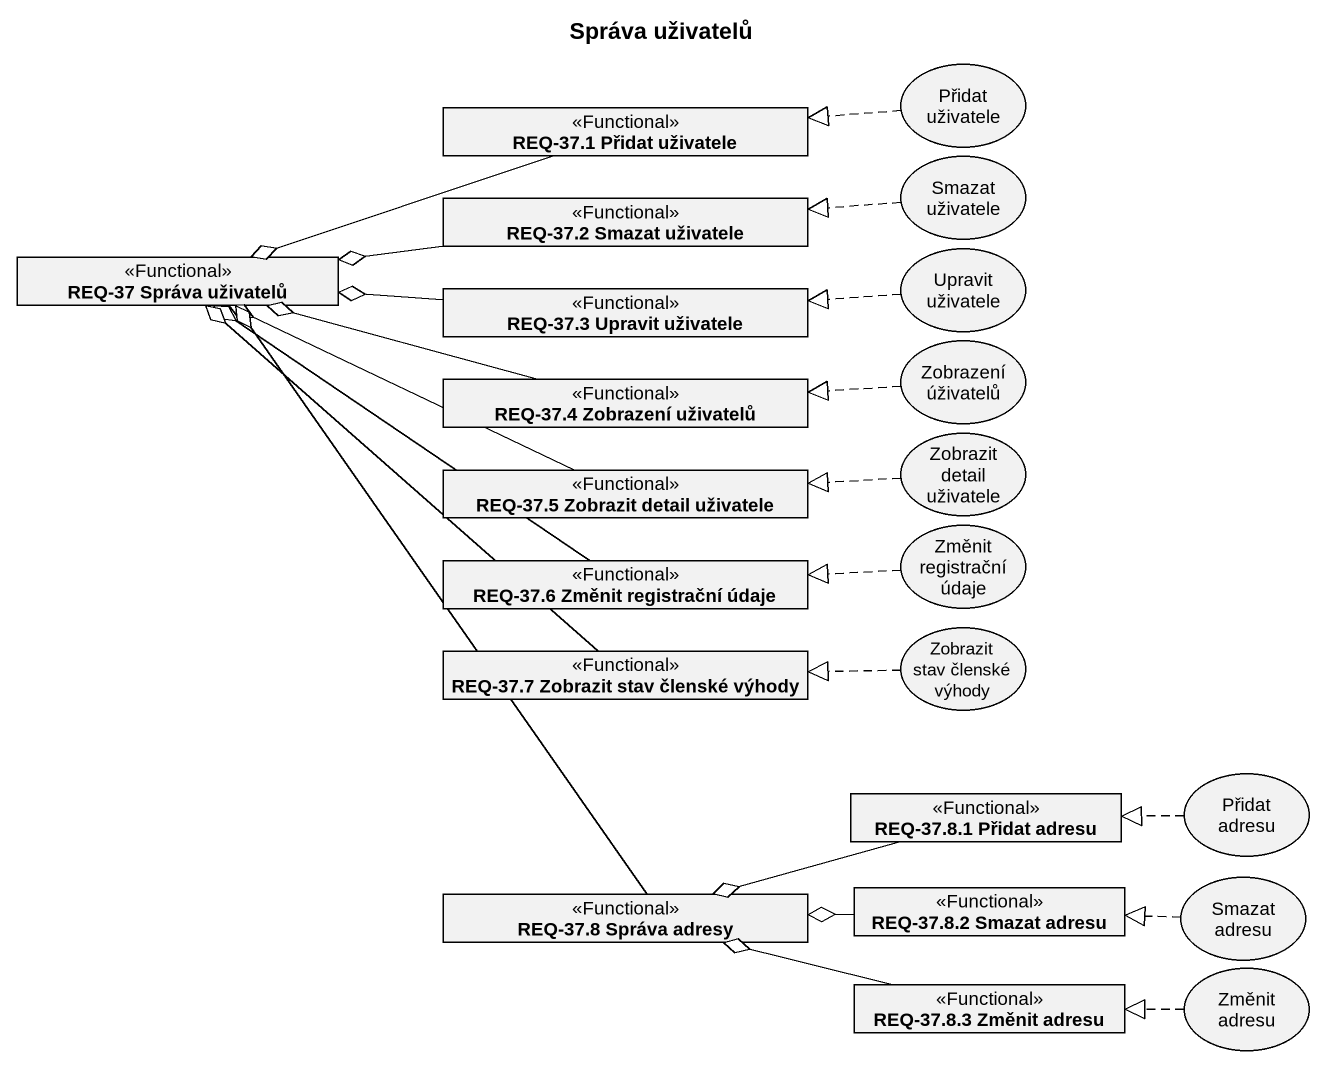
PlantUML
@startuml
title Správa uživatelů
allowmixing
hide circle
hide empty members
usecase "Přidat uživatele" as Přidat_uživatele
class "REQ-37.1 Přidat uživatele" as REQ_37_1_Přidat_uživatele <<Functional>>
usecase "Smazat uživatele" as Smazat_uživatele
class "REQ-37.2 Smazat uživatele" as REQ_37_2_Smazat_uživatele <<Functional>>
class "REQ-37 Správa uživatelů" as REQ_37_Správa_uživatelů <<Functional>>
class "REQ-37.3 Upravit uživatele" as REQ_37_3_Upravit_uživatele <<Functional>>
usecase "Upravit uživatele" as Upravit_uživatele
class "REQ-37.4 Zobrazení uživatelů" as REQ_37_4_Zobrazení_uživatelů <<Functional>>
usecase "Zobrazení úživatelů" as Zobrazení_úživatelů
usecase "Zobrazit detail uživatele" as Zobrazit_detail_uživatele
class "REQ-37.5 Zobrazit detail uživatele" as REQ_37_5_Zobrazit_detail <<Functional>>
usecase "Změnit registrační údaje" as Změnit_registrační_údaje
class "REQ-37.6 Změnit registrační údaje" as REQ_37_6_Změnit_registrační <<Functional>>
class "REQ-37.7 Zobrazit stav členské výhody" as REQ_37_7_Zobrazit_stav <<Functional>>
usecase "Zobrazit stav členské výhody" as Zobrazit_stav_členské_výhody
class "REQ-37.8.1 Přidat adresu" as REQ_37_8_1_Přidat_adresu <<Functional>>
usecase "Přidat adresu" as Přidat_adresu
class "REQ-37.8 Správa adresy" as REQ_37_8_Správa_adresy <<Functional>>
class "REQ-37.8.2 Smazat adresu" as REQ_37_8_2_Smazat_adresu <<Functional>>
usecase "Smazat adresu" as Smazat_adresu
class "REQ-37.8.3 Změnit adresu" as REQ_37_8_3_Změnit_adresu <<Functional>>
usecase "Změnit adresu" as Změnit_adresu
Přidat_uživatele .left.|> REQ_37_1_Přidat_uživatele
REQ_37_1_Přidat_uživatele -left-o REQ_37_Správa_uživatelů
Smazat_uživatele .left.|> REQ_37_2_Smazat_uživatele
REQ_37_2_Smazat_uživatele -left-o REQ_37_Správa_uživatelů
REQ_37_3_Upravit_uživatele -left-o REQ_37_Správa_uživatelů
Upravit_uživatele .left.|> REQ_37_3_Upravit_uživatele
REQ_37_4_Zobrazení_uživatelů -left-o REQ_37_Správa_uživatelů
Zobrazení_úživatelů .left.|> REQ_37_4_Zobrazení_uživatelů
Zobrazit_detail_uživatele .left.|> REQ_37_5_Zobrazit_detail
REQ_37_5_Zobrazit_detail -left-o REQ_37_Správa_uživatelů
Změnit_registrační_údaje .left.|> REQ_37_6_Změnit_registrační
REQ_37_6_Změnit_registrační -up-o REQ_37_Správa_uživatelů
REQ_37_7_Zobrazit_stav -up-o REQ_37_Správa_uživatelů
Zobrazit_stav_členské_výhody .left.|> REQ_37_7_Zobrazit_stav
REQ_37_8_1_Přidat_adresu -left-o REQ_37_8_Správa_adresy
Přidat_adresu .left.|> REQ_37_8_1_Přidat_adresu
REQ_37_8_Správa_adresy -up-o REQ_37_Správa_uživatelů
REQ_37_8_2_Smazat_adresu -left-o REQ_37_8_Správa_adresy
Smazat_adresu .left.|> REQ_37_8_2_Smazat_adresu
REQ_37_8_3_Změnit_adresu -left-o REQ_37_8_Správa_adresy
Změnit_adresu .left.|> REQ_37_8_3_Změnit_adresu
@enduml
